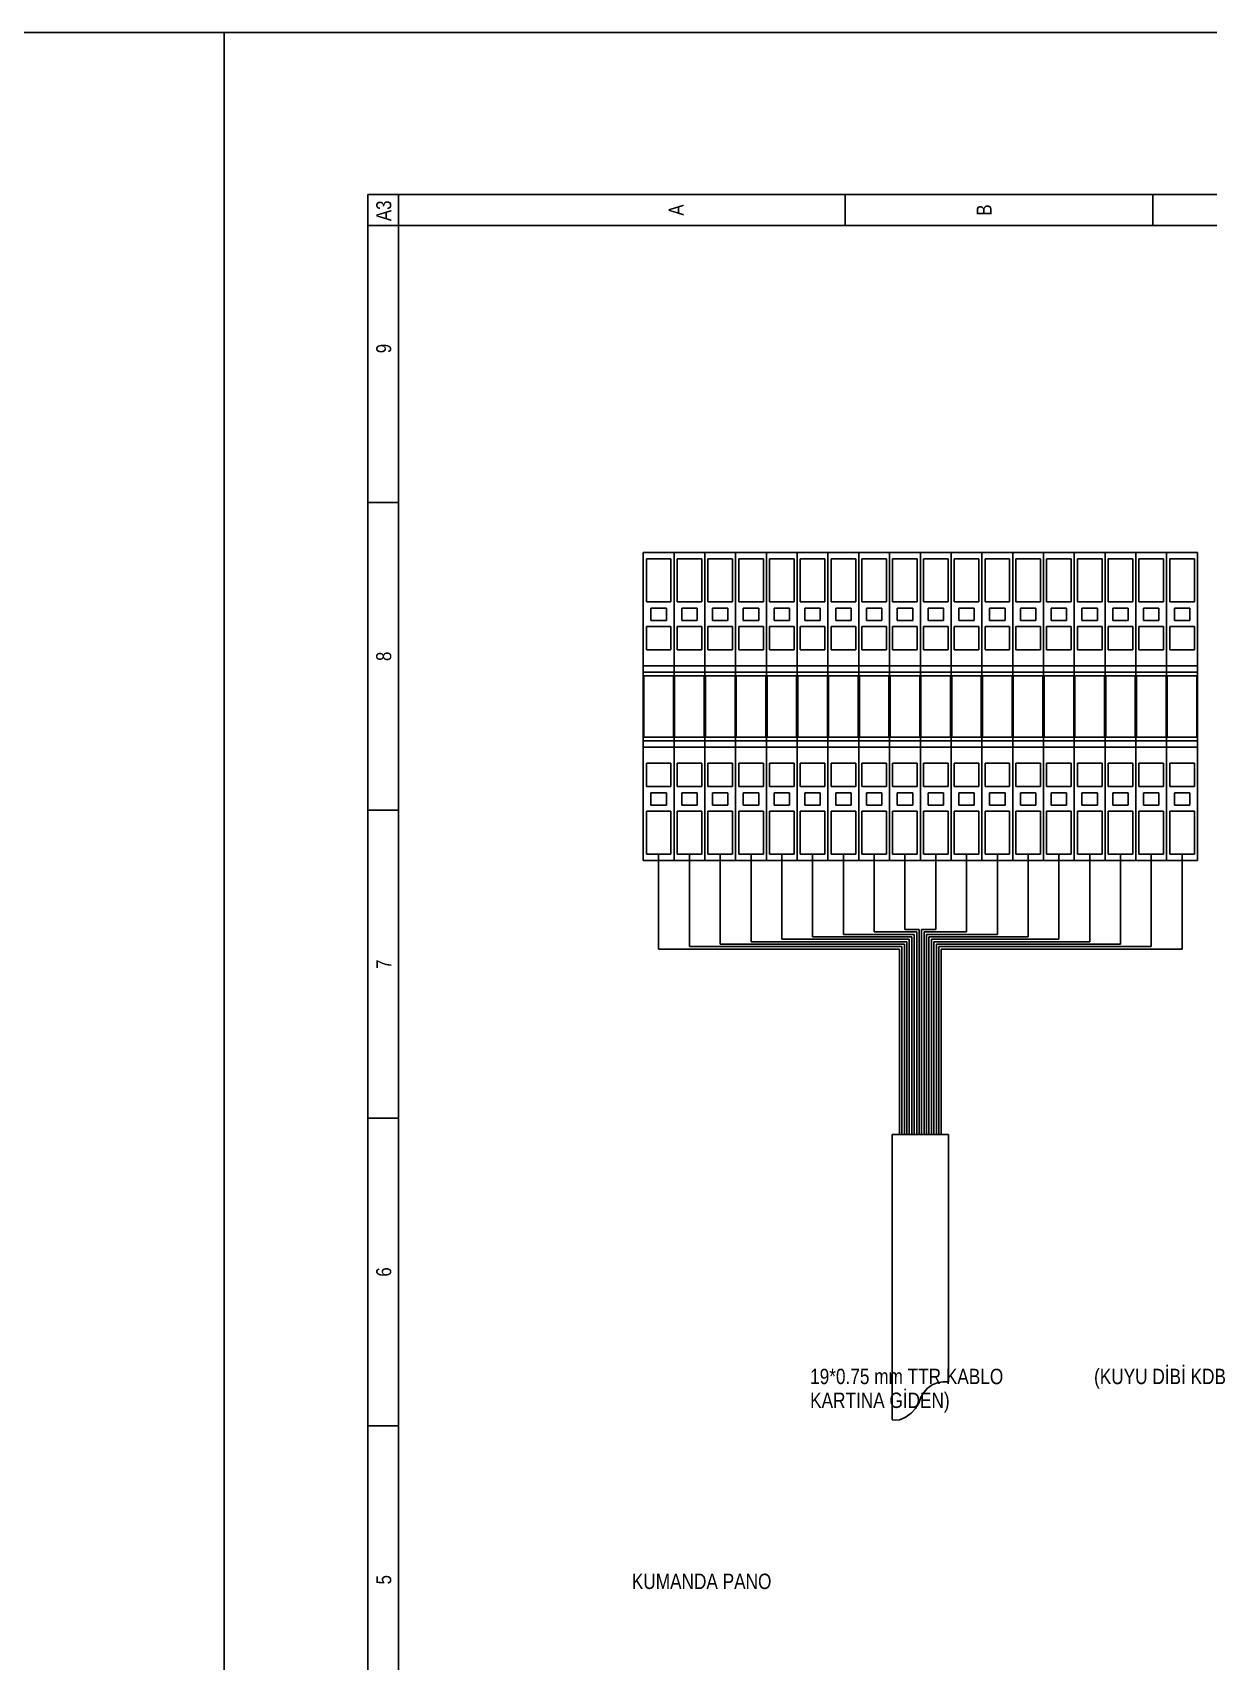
# Model space of a CAD drawing. Header units: centimetres. Extents: x 0 to 12993, y -30 to 2970.
# Drawn here: x 10819 to 11181, y 2470 to 2970 of the extents above; entities that cross this region are included whole.
import ezdxf
from ezdxf.enums import TextEntityAlignment as Align

# ---------------------------------------------------------------- set-up
doc = ezdxf.new("R2010")
doc.units = ezdxf.units.CM
for name, color, linetype in [('SCOTT-CERCEVE', 7, 'CONTINUOUS'), ('SCOTT-ELEKTRIK', 3, 'CONTINUOUS'), ('SCOTT-ELEKTRIK-YAZI', 4, 'CONTINUOUS')]:
    doc.layers.add(name, color=color, linetype=linetype)
doc.styles.get("Standard").update_dxf_attribs({"font": 'arial.ttf', "width": 0.8})

msp = doc.modelspace()

# ---------------------------------------------------------------- linework, layer by layer
at = {"layer": 'SCOTT-CERCEVE'}
msp.add_line((10878.2, 0), (10878.2, 2970), dxfattribs=at)
for points in [[(0, 0), (12993.16, 0), (12993.16, 2970), (0, 2970)], [(100, 0), (12968.16, 0), (12968.16, 2970), (100, 2970)]]:
    msp.add_lwpolyline(points, close=True, dxfattribs=at)
at = {"layer": 'SCOTT-ELEKTRIK'}
for p, q in [((10922.36, 1974.44), (10922.36, 2920.2)), ((10922.36, 2920.2), (11589.11, 2920.2)), ((10931.81, 1983.9), (10931.81, 2920.2)), ((11068.95, 2920.2), (11068.95, 2910.74)), ((11163.52, 2920.2), (11163.52, 2910.74)), ((10922.36, 2910.74), (11551.28, 2910.74)), ((10931.81, 2825.62), (10922.36, 2825.62)), ((11006.94, 2810.21), (11016.4, 2810.21)), ((11006.94, 2715.63), (11006.94, 2810.21)), ((11007.89, 2808.32), (11007.89, 2795.08)), ((11015.46, 2808.32), (11007.89, 2808.32)), ((11015.46, 2795.08), (11015.46, 2808.32)), ((11016.4, 2810.21), (11025.86, 2810.21)), ((11016.4, 2715.63), (11016.4, 2810.21)), ((11016.4, 2810.21), (11016.4, 2715.63)), ((11017.35, 2808.32), (11017.35, 2795.08)), ((11024.91, 2808.32), (11017.35, 2808.32)), ((11024.91, 2795.08), (11024.91, 2808.32)), ((11025.86, 2810.21), (11035.32, 2810.21)), ((11025.86, 2715.63), (11025.86, 2810.21)), ((11025.86, 2810.21), (11025.86, 2715.63)), ((11026.81, 2808.32), (11026.81, 2795.08)), ((11034.37, 2808.32), (11026.81, 2808.32)), ((11034.37, 2795.08), (11034.37, 2808.32)), ((11035.32, 2810.21), (11044.78, 2810.21)), ((11035.32, 2715.63), (11035.32, 2810.21)), ((11035.32, 2810.21), (11035.32, 2715.63)), ((11036.26, 2808.32), (11036.26, 2795.08)), ((11043.83, 2808.32), (11036.26, 2808.32)), ((11043.83, 2795.08), (11043.83, 2808.32)), ((11044.78, 2810.21), (11054.23, 2810.21)), ((11044.78, 2715.63), (11044.78, 2810.21)), ((11044.78, 2810.21), (11044.78, 2715.63)), ((11045.72, 2808.32), (11045.72, 2795.08)), ((11053.29, 2808.32), (11045.72, 2808.32)), ((11053.29, 2795.08), (11053.29, 2808.32)), ((11054.23, 2810.21), (11063.69, 2810.21)), ((11054.23, 2715.63), (11054.23, 2810.21)), ((11054.23, 2810.21), (11054.23, 2715.63)), ((11055.18, 2808.32), (11055.18, 2795.08)), ((11062.74, 2808.32), (11055.18, 2808.32)), ((11062.74, 2795.08), (11062.74, 2808.32)), ((11063.69, 2810.21), (11073.15, 2810.21)), ((11063.69, 2715.63), (11063.69, 2810.21)), ((11063.69, 2810.21), (11063.69, 2715.63)), ((11064.64, 2808.32), (11064.64, 2795.08)), ((11072.2, 2808.32), (11064.64, 2808.32)), ((11072.2, 2795.08), (11072.2, 2808.32)), ((11073.15, 2810.21), (11082.61, 2810.21)), ((11073.15, 2715.63), (11073.15, 2810.21)), ((11073.15, 2810.21), (11073.15, 2715.63)), ((11074.09, 2808.32), (11074.09, 2795.08)), ((11081.66, 2808.32), (11074.09, 2808.32)), ((11081.66, 2795.08), (11081.66, 2808.32)), ((11082.61, 2810.21), (11092.06, 2810.21)), ((11082.61, 2715.63), (11082.61, 2810.21)), ((11082.61, 2810.21), (11082.61, 2715.63)), ((11083.55, 2808.32), (11083.55, 2795.08)), ((11091.12, 2808.32), (11083.55, 2808.32)), ((11091.12, 2795.08), (11091.12, 2808.32)), ((11092.06, 2810.21), (11101.52, 2810.21)), ((11092.06, 2715.63), (11092.06, 2810.21)), ((11092.06, 2810.21), (11092.06, 2715.63)), ((11093.01, 2808.32), (11093.01, 2795.08)), ((11100.57, 2808.32), (11093.01, 2808.32)), ((11100.57, 2795.08), (11100.57, 2808.32)), ((11101.52, 2810.21), (11110.98, 2810.21)), ((11101.52, 2715.63), (11101.52, 2810.21)), ((11101.52, 2810.21), (11101.52, 2715.63)), ((11102.47, 2808.32), (11102.47, 2795.08)), ((11110.03, 2808.32), (11102.47, 2808.32)), ((11110.03, 2795.08), (11110.03, 2808.32)), ((11110.98, 2810.21), (11120.44, 2810.21)), ((11110.98, 2715.63), (11110.98, 2810.21)), ((11110.98, 2810.21), (11110.98, 2715.63)), ((11111.92, 2808.32), (11111.92, 2795.08)), ((11119.49, 2808.32), (11111.92, 2808.32)), ((11119.49, 2795.08), (11119.49, 2808.32)), ((11120.44, 2810.21), (11129.89, 2810.21)), ((11120.44, 2715.63), (11120.44, 2810.21)), ((11120.44, 2810.21), (11120.44, 2715.63)), ((11121.38, 2808.32), (11121.38, 2795.08)), ((11128.95, 2808.32), (11121.38, 2808.32)), ((11128.95, 2795.08), (11128.95, 2808.32)), ((11129.89, 2810.21), (11139.35, 2810.21)), ((11129.89, 2715.63), (11129.89, 2810.21)), ((11129.89, 2810.21), (11129.89, 2715.63)), ((11130.84, 2808.32), (11130.84, 2795.08)), ((11138.4, 2808.32), (11130.84, 2808.32)), ((11138.4, 2795.08), (11138.4, 2808.32)), ((11139.35, 2810.21), (11148.81, 2810.21)), ((11139.35, 2715.63), (11139.35, 2810.21)), ((11139.35, 2810.21), (11139.35, 2715.63)), ((11140.3, 2808.32), (11140.3, 2795.08)), ((11147.86, 2808.32), (11140.3, 2808.32)), ((11147.86, 2795.08), (11147.86, 2808.32)), ((11148.81, 2810.21), (11158.27, 2810.21)), ((11148.81, 2715.63), (11148.81, 2810.21)), ((11148.81, 2810.21), (11148.81, 2715.63)), ((11149.75, 2808.32), (11149.75, 2795.08)), ((11157.32, 2808.32), (11149.75, 2808.32)), ((11157.32, 2795.08), (11157.32, 2808.32)), ((11158.27, 2810.21), (11167.72, 2810.21)), ((11158.27, 2715.63), (11158.27, 2810.21)), ((11158.27, 2810.21), (11158.27, 2715.63)), ((11159.21, 2808.32), (11159.21, 2795.08)), ((11166.78, 2808.32), (11159.21, 2808.32)), ((11166.78, 2795.08), (11166.78, 2808.32)), ((11167.72, 2810.21), (11177.18, 2810.21)), ((11167.72, 2715.63), (11167.72, 2810.21)), ((11167.72, 2810.21), (11167.72, 2715.63)), ((11168.67, 2808.32), (11168.67, 2795.08)), ((11176.23, 2808.32), (11168.67, 2808.32)), ((11176.23, 2795.08), (11176.23, 2808.32)), ((11177.18, 2810.21), (11177.18, 2715.63)), ((11007.89, 2795.08), (11015.46, 2795.08)), ((11009.31, 2793.18), (11014.04, 2793.18)), ((11009.31, 2789.4), (11009.31, 2793.18)), ((11014.04, 2793.18), (11014.04, 2789.4)), ((11017.35, 2795.08), (11024.91, 2795.08)), ((11018.77, 2793.18), (11023.5, 2793.18)), ((11018.77, 2789.4), (11018.77, 2793.18)), ((11023.5, 2793.18), (11023.5, 2789.4)), ((11026.81, 2795.08), (11034.37, 2795.08)), ((11028.22, 2793.18), (11032.95, 2793.18)), ((11028.22, 2789.4), (11028.22, 2793.18)), ((11032.95, 2793.18), (11032.95, 2789.4)), ((11036.26, 2795.08), (11043.83, 2795.08)), ((11037.68, 2793.18), (11042.41, 2793.18)), ((11037.68, 2789.4), (11037.68, 2793.18)), ((11042.41, 2793.18), (11042.41, 2789.4)), ((11045.72, 2795.08), (11053.29, 2795.08)), ((11047.14, 2793.18), (11051.87, 2793.18)), ((11047.14, 2789.4), (11047.14, 2793.18)), ((11051.87, 2793.18), (11051.87, 2789.4)), ((11055.18, 2795.08), (11062.74, 2795.08)), ((11056.6, 2793.18), (11061.33, 2793.18)), ((11056.6, 2789.4), (11056.6, 2793.18)), ((11061.33, 2793.18), (11061.33, 2789.4)), ((11064.64, 2795.08), (11072.2, 2795.08)), ((11066.05, 2793.18), (11070.78, 2793.18)), ((11066.05, 2789.4), (11066.05, 2793.18)), ((11070.78, 2793.18), (11070.78, 2789.4)), ((11074.09, 2795.08), (11081.66, 2795.08)), ((11075.51, 2793.18), (11080.24, 2793.18)), ((11075.51, 2789.4), (11075.51, 2793.18)), ((11080.24, 2793.18), (11080.24, 2789.4)), ((11083.55, 2795.08), (11091.12, 2795.08)), ((11084.97, 2793.18), (11089.7, 2793.18)), ((11084.97, 2789.4), (11084.97, 2793.18)), ((11089.7, 2793.18), (11089.7, 2789.4)), ((11093.01, 2795.08), (11100.57, 2795.08)), ((11094.43, 2793.18), (11099.16, 2793.18)), ((11094.43, 2789.4), (11094.43, 2793.18)), ((11099.16, 2793.18), (11099.16, 2789.4)), ((11102.47, 2795.08), (11110.03, 2795.08)), ((11103.88, 2793.18), (11108.61, 2793.18)), ((11103.88, 2789.4), (11103.88, 2793.18)), ((11108.61, 2793.18), (11108.61, 2789.4)), ((11111.92, 2795.08), (11119.49, 2795.08)), ((11113.34, 2793.18), (11118.07, 2793.18)), ((11113.34, 2789.4), (11113.34, 2793.18)), ((11118.07, 2793.18), (11118.07, 2789.4)), ((11121.38, 2795.08), (11128.95, 2795.08)), ((11122.8, 2793.18), (11127.53, 2793.18)), ((11122.8, 2789.4), (11122.8, 2793.18)), ((11127.53, 2793.18), (11127.53, 2789.4)), ((11130.84, 2795.08), (11138.4, 2795.08)), ((11132.26, 2793.18), (11136.99, 2793.18)), ((11132.26, 2789.4), (11132.26, 2793.18)), ((11136.99, 2793.18), (11136.99, 2789.4)), ((11140.3, 2795.08), (11147.86, 2795.08)), ((11141.71, 2793.18), (11146.44, 2793.18)), ((11141.71, 2789.4), (11141.71, 2793.18)), ((11146.44, 2793.18), (11146.44, 2789.4)), ((11149.75, 2795.08), (11157.32, 2795.08)), ((11151.17, 2793.18), (11155.9, 2793.18)), ((11151.17, 2789.4), (11151.17, 2793.18)), ((11155.9, 2793.18), (11155.9, 2789.4)), ((11159.21, 2795.08), (11166.78, 2795.08)), ((11160.63, 2793.18), (11165.36, 2793.18)), ((11160.63, 2789.4), (11160.63, 2793.18)), ((11165.36, 2793.18), (11165.36, 2789.4)), ((11168.67, 2795.08), (11176.23, 2795.08)), ((11170.09, 2793.18), (11174.82, 2793.18)), ((11170.09, 2789.4), (11170.09, 2793.18)), ((11174.82, 2793.18), (11174.82, 2789.4)), ((11014.04, 2789.4), (11009.31, 2789.4)), ((11023.5, 2789.4), (11018.77, 2789.4)), ((11032.95, 2789.4), (11028.22, 2789.4)), ((11042.41, 2789.4), (11037.68, 2789.4)), ((11051.87, 2789.4), (11047.14, 2789.4)), ((11061.33, 2789.4), (11056.6, 2789.4)), ((11070.78, 2789.4), (11066.05, 2789.4)), ((11080.24, 2789.4), (11075.51, 2789.4)), ((11089.7, 2789.4), (11084.97, 2789.4)), ((11099.16, 2789.4), (11094.43, 2789.4)), ((11108.61, 2789.4), (11103.88, 2789.4)), ((11118.07, 2789.4), (11113.34, 2789.4)), ((11127.53, 2789.4), (11122.8, 2789.4)), ((11136.99, 2789.4), (11132.26, 2789.4)), ((11146.44, 2789.4), (11141.71, 2789.4)), ((11155.9, 2789.4), (11151.17, 2789.4)), ((11165.36, 2789.4), (11160.63, 2789.4)), ((11174.82, 2789.4), (11170.09, 2789.4)), ((11015.46, 2787.51), (11007.89, 2787.51)), ((11007.89, 2787.51), (11007.89, 2780.32)), ((11015.46, 2780.32), (11015.46, 2787.51)), ((11024.91, 2787.51), (11017.35, 2787.51)), ((11017.35, 2787.51), (11017.35, 2780.32)), ((11024.91, 2780.32), (11024.91, 2787.51)), ((11034.37, 2787.51), (11026.81, 2787.51)), ((11026.81, 2787.51), (11026.81, 2780.32)), ((11034.37, 2780.32), (11034.37, 2787.51)), ((11043.83, 2787.51), (11036.26, 2787.51)), ((11036.26, 2787.51), (11036.26, 2780.32)), ((11043.83, 2780.32), (11043.83, 2787.51)), ((11053.29, 2787.51), (11045.72, 2787.51)), ((11045.72, 2787.51), (11045.72, 2780.32)), ((11053.29, 2780.32), (11053.29, 2787.51)), ((11062.74, 2787.51), (11055.18, 2787.51)), ((11055.18, 2787.51), (11055.18, 2780.32)), ((11062.74, 2780.32), (11062.74, 2787.51)), ((11072.2, 2787.51), (11064.64, 2787.51)), ((11064.64, 2787.51), (11064.64, 2780.32)), ((11072.2, 2780.32), (11072.2, 2787.51)), ((11081.66, 2787.51), (11074.09, 2787.51)), ((11074.09, 2787.51), (11074.09, 2780.32)), ((11081.66, 2780.32), (11081.66, 2787.51)), ((11091.12, 2787.51), (11083.55, 2787.51)), ((11083.55, 2787.51), (11083.55, 2780.32)), ((11091.12, 2780.32), (11091.12, 2787.51)), ((11100.57, 2787.51), (11093.01, 2787.51)), ((11093.01, 2787.51), (11093.01, 2780.32)), ((11100.57, 2780.32), (11100.57, 2787.51)), ((11110.03, 2787.51), (11102.47, 2787.51)), ((11102.47, 2787.51), (11102.47, 2780.32)), ((11110.03, 2780.32), (11110.03, 2787.51)), ((11119.49, 2787.51), (11111.92, 2787.51)), ((11111.92, 2787.51), (11111.92, 2780.32)), ((11119.49, 2780.32), (11119.49, 2787.51)), ((11128.95, 2787.51), (11121.38, 2787.51)), ((11121.38, 2787.51), (11121.38, 2780.32)), ((11128.95, 2780.32), (11128.95, 2787.51)), ((11138.4, 2787.51), (11130.84, 2787.51)), ((11130.84, 2787.51), (11130.84, 2780.32)), ((11138.4, 2780.32), (11138.4, 2787.51)), ((11147.86, 2787.51), (11140.3, 2787.51)), ((11140.3, 2787.51), (11140.3, 2780.32)), ((11147.86, 2780.32), (11147.86, 2787.51)), ((11157.32, 2787.51), (11149.75, 2787.51)), ((11149.75, 2787.51), (11149.75, 2780.32)), ((11157.32, 2780.32), (11157.32, 2787.51)), ((11166.78, 2787.51), (11159.21, 2787.51)), ((11159.21, 2787.51), (11159.21, 2780.32)), ((11166.78, 2780.32), (11166.78, 2787.51)), ((11176.23, 2787.51), (11168.67, 2787.51)), ((11168.67, 2787.51), (11168.67, 2780.32)), ((11176.23, 2780.32), (11176.23, 2787.51)), ((11007.89, 2780.32), (11015.46, 2780.32)), ((11017.35, 2780.32), (11024.91, 2780.32)), ((11026.81, 2780.32), (11034.37, 2780.32)), ((11036.26, 2780.32), (11043.83, 2780.32)), ((11045.72, 2780.32), (11053.29, 2780.32)), ((11055.18, 2780.32), (11062.74, 2780.32)), ((11064.64, 2780.32), (11072.2, 2780.32)), ((11074.09, 2780.32), (11081.66, 2780.32)), ((11083.55, 2780.32), (11091.12, 2780.32)), ((11093.01, 2780.32), (11100.57, 2780.32)), ((11102.47, 2780.32), (11110.03, 2780.32)), ((11111.92, 2780.32), (11119.49, 2780.32)), ((11121.38, 2780.32), (11128.95, 2780.32)), ((11130.84, 2780.32), (11138.4, 2780.32)), ((11140.3, 2780.32), (11147.86, 2780.32)), ((11149.75, 2780.32), (11157.32, 2780.32)), ((11159.21, 2780.32), (11166.78, 2780.32)), ((11168.67, 2780.32), (11176.23, 2780.32)), ((11006.94, 2775.4), (11016.4, 2775.4)), ((11006.94, 2773.51), (11016.4, 2773.51)), ((11016.4, 2775.4), (11025.86, 2775.4)), ((11016.4, 2773.51), (11025.86, 2773.51)), ((11025.86, 2775.4), (11035.32, 2775.4)), ((11025.86, 2773.51), (11035.32, 2773.51)), ((11035.32, 2775.4), (11044.78, 2775.4)), ((11035.32, 2773.51), (11044.78, 2773.51)), ((11044.78, 2775.4), (11054.23, 2775.4)), ((11044.78, 2773.51), (11054.23, 2773.51)), ((11054.23, 2775.4), (11063.69, 2775.4)), ((11054.23, 2773.51), (11063.69, 2773.51)), ((11063.69, 2775.4), (11073.15, 2775.4)), ((11063.69, 2773.51), (11073.15, 2773.51)), ((11073.15, 2775.4), (11082.61, 2775.4)), ((11073.15, 2773.51), (11082.61, 2773.51)), ((11082.61, 2775.4), (11092.06, 2775.4)), ((11082.61, 2773.51), (11092.06, 2773.51)), ((11092.06, 2775.4), (11101.52, 2775.4)), ((11092.06, 2773.51), (11101.52, 2773.51)), ((11101.52, 2775.4), (11110.98, 2775.4)), ((11101.52, 2773.51), (11110.98, 2773.51)), ((11110.98, 2775.4), (11120.44, 2775.4)), ((11110.98, 2773.51), (11120.44, 2773.51)), ((11120.44, 2775.4), (11129.89, 2775.4)), ((11120.44, 2773.51), (11129.89, 2773.51)), ((11129.89, 2775.4), (11139.35, 2775.4)), ((11129.89, 2773.51), (11139.35, 2773.51)), ((11139.35, 2775.4), (11148.81, 2775.4)), ((11139.35, 2773.51), (11148.81, 2773.51)), ((11148.81, 2775.4), (11158.27, 2775.4)), ((11148.81, 2773.51), (11158.27, 2773.51)), ((11158.27, 2775.4), (11167.72, 2775.4)), ((11158.27, 2773.51), (11167.72, 2773.51)), ((11167.72, 2775.4), (11177.18, 2775.4)), ((11167.72, 2773.51), (11177.18, 2773.51)), ((11007.13, 2772.38), (11007.13, 2753.46)), ((11016.21, 2772.38), (11007.13, 2772.38)), ((11016.21, 2753.46), (11016.21, 2772.38)), ((11016.59, 2772.38), (11016.59, 2753.46)), ((11025.67, 2772.38), (11016.59, 2772.38)), ((11025.67, 2753.46), (11025.67, 2772.38)), ((11026.05, 2772.38), (11026.05, 2753.46)), ((11035.13, 2772.38), (11026.05, 2772.38)), ((11035.13, 2753.46), (11035.13, 2772.38)), ((11035.51, 2772.38), (11035.51, 2753.46)), ((11044.59, 2772.38), (11035.51, 2772.38)), ((11044.59, 2753.46), (11044.59, 2772.38)), ((11044.96, 2772.38), (11044.96, 2753.46)), ((11054.04, 2772.38), (11044.96, 2772.38)), ((11054.04, 2753.46), (11054.04, 2772.38)), ((11054.42, 2772.38), (11054.42, 2753.46)), ((11063.5, 2772.38), (11054.42, 2772.38)), ((11063.5, 2753.46), (11063.5, 2772.38)), ((11063.88, 2772.38), (11063.88, 2753.46)), ((11072.96, 2772.38), (11063.88, 2772.38)), ((11072.96, 2753.46), (11072.96, 2772.38)), ((11073.34, 2772.38), (11073.34, 2753.46)), ((11082.42, 2772.38), (11073.34, 2772.38)), ((11082.42, 2753.46), (11082.42, 2772.38)), ((11082.79, 2772.38), (11082.79, 2753.46)), ((11091.87, 2772.38), (11082.79, 2772.38)), ((11091.87, 2753.46), (11091.87, 2772.38)), ((11092.25, 2772.38), (11092.25, 2753.46)), ((11101.33, 2772.38), (11092.25, 2772.38)), ((11101.33, 2753.46), (11101.33, 2772.38)), ((11101.71, 2772.38), (11101.71, 2753.46)), ((11110.79, 2772.38), (11101.71, 2772.38)), ((11110.79, 2753.46), (11110.79, 2772.38)), ((11111.17, 2772.38), (11111.17, 2753.46)), ((11120.25, 2772.38), (11111.17, 2772.38)), ((11120.25, 2753.46), (11120.25, 2772.38)), ((11120.62, 2772.38), (11120.62, 2753.46)), ((11129.7, 2772.38), (11120.62, 2772.38)), ((11129.7, 2753.46), (11129.7, 2772.38)), ((11130.08, 2772.38), (11130.08, 2753.46)), ((11139.16, 2772.38), (11130.08, 2772.38)), ((11139.16, 2753.46), (11139.16, 2772.38)), ((11139.54, 2772.38), (11139.54, 2753.46)), ((11148.62, 2772.38), (11139.54, 2772.38)), ((11148.62, 2753.46), (11148.62, 2772.38)), ((11149, 2772.38), (11149, 2753.46)), ((11158.08, 2772.38), (11149, 2772.38)), ((11158.08, 2753.46), (11158.08, 2772.38)), ((11158.45, 2772.38), (11158.45, 2753.46)), ((11167.53, 2772.38), (11158.45, 2772.38)), ((11167.53, 2753.46), (11167.53, 2772.38)), ((11167.91, 2772.38), (11167.91, 2753.46)), ((11176.99, 2772.38), (11167.91, 2772.38)), ((11176.99, 2753.46), (11176.99, 2772.38)), ((11007.13, 2753.46), (11016.21, 2753.46)), ((11016.59, 2753.46), (11025.67, 2753.46)), ((11026.05, 2753.46), (11035.13, 2753.46)), ((11035.51, 2753.46), (11044.59, 2753.46)), ((11044.96, 2753.46), (11054.04, 2753.46)), ((11054.42, 2753.46), (11063.5, 2753.46)), ((11063.88, 2753.46), (11072.96, 2753.46)), ((11073.34, 2753.46), (11082.42, 2753.46)), ((11082.79, 2753.46), (11091.87, 2753.46)), ((11092.25, 2753.46), (11101.33, 2753.46)), ((11101.71, 2753.46), (11110.79, 2753.46)), ((11111.17, 2753.46), (11120.25, 2753.46)), ((11120.62, 2753.46), (11129.7, 2753.46)), ((11130.08, 2753.46), (11139.16, 2753.46)), ((11139.54, 2753.46), (11148.62, 2753.46)), ((11149, 2753.46), (11158.08, 2753.46)), ((11158.45, 2753.46), (11167.53, 2753.46)), ((11167.91, 2753.46), (11176.99, 2753.46)), ((11006.94, 2752.33), (11016.4, 2752.33)), ((11006.94, 2750.44), (11016.4, 2750.44)), ((11016.4, 2752.33), (11025.86, 2752.33)), ((11016.4, 2750.44), (11025.86, 2750.44)), ((11025.86, 2752.33), (11035.32, 2752.33)), ((11025.86, 2750.44), (11035.32, 2750.44)), ((11035.32, 2752.33), (11044.78, 2752.33)), ((11035.32, 2750.44), (11044.78, 2750.44)), ((11044.78, 2752.33), (11054.23, 2752.33)), ((11044.78, 2750.44), (11054.23, 2750.44)), ((11054.23, 2752.33), (11063.69, 2752.33)), ((11054.23, 2750.44), (11063.69, 2750.44)), ((11063.69, 2752.33), (11073.15, 2752.33)), ((11063.69, 2750.44), (11073.15, 2750.44)), ((11073.15, 2752.33), (11082.61, 2752.33)), ((11073.15, 2750.44), (11082.61, 2750.44)), ((11082.61, 2752.33), (11092.06, 2752.33)), ((11082.61, 2750.44), (11092.06, 2750.44)), ((11092.06, 2752.33), (11101.52, 2752.33)), ((11092.06, 2750.44), (11101.52, 2750.44)), ((11101.52, 2752.33), (11110.98, 2752.33)), ((11101.52, 2750.44), (11110.98, 2750.44)), ((11110.98, 2752.33), (11120.44, 2752.33)), ((11110.98, 2750.44), (11120.44, 2750.44)), ((11120.44, 2752.33), (11129.89, 2752.33)), ((11120.44, 2750.44), (11129.89, 2750.44)), ((11129.89, 2752.33), (11139.35, 2752.33)), ((11129.89, 2750.44), (11139.35, 2750.44)), ((11139.35, 2752.33), (11148.81, 2752.33)), ((11139.35, 2750.44), (11148.81, 2750.44)), ((11148.81, 2752.33), (11158.27, 2752.33)), ((11148.81, 2750.44), (11158.27, 2750.44)), ((11158.27, 2752.33), (11167.72, 2752.33)), ((11158.27, 2750.44), (11167.72, 2750.44)), ((11167.72, 2752.33), (11177.18, 2752.33)), ((11167.72, 2750.44), (11177.18, 2750.44)), ((11007.89, 2745.52), (11015.46, 2745.52)), ((11007.89, 2738.33), (11007.89, 2745.52)), ((11015.46, 2745.52), (11015.46, 2738.33)), ((11017.35, 2745.52), (11024.91, 2745.52)), ((11017.35, 2738.33), (11017.35, 2745.52)), ((11024.91, 2745.52), (11024.91, 2738.33)), ((11026.81, 2745.52), (11034.37, 2745.52)), ((11026.81, 2738.33), (11026.81, 2745.52)), ((11034.37, 2745.52), (11034.37, 2738.33)), ((11036.26, 2745.52), (11043.83, 2745.52)), ((11036.26, 2738.33), (11036.26, 2745.52)), ((11043.83, 2745.52), (11043.83, 2738.33)), ((11045.72, 2745.52), (11053.29, 2745.52)), ((11045.72, 2738.33), (11045.72, 2745.52)), ((11053.29, 2745.52), (11053.29, 2738.33)), ((11055.18, 2745.52), (11062.74, 2745.52)), ((11055.18, 2738.33), (11055.18, 2745.52)), ((11062.74, 2745.52), (11062.74, 2738.33)), ((11064.64, 2745.52), (11072.2, 2745.52)), ((11064.64, 2738.33), (11064.64, 2745.52)), ((11072.2, 2745.52), (11072.2, 2738.33)), ((11074.09, 2745.52), (11081.66, 2745.52)), ((11074.09, 2738.33), (11074.09, 2745.52)), ((11081.66, 2745.52), (11081.66, 2738.33)), ((11083.55, 2745.52), (11091.12, 2745.52)), ((11083.55, 2738.33), (11083.55, 2745.52)), ((11091.12, 2745.52), (11091.12, 2738.33)), ((11093.01, 2745.52), (11100.57, 2745.52)), ((11093.01, 2738.33), (11093.01, 2745.52)), ((11100.57, 2745.52), (11100.57, 2738.33)), ((11102.47, 2745.52), (11110.03, 2745.52)), ((11102.47, 2738.33), (11102.47, 2745.52)), ((11110.03, 2745.52), (11110.03, 2738.33)), ((11111.92, 2745.52), (11119.49, 2745.52)), ((11111.92, 2738.33), (11111.92, 2745.52)), ((11119.49, 2745.52), (11119.49, 2738.33)), ((11121.38, 2745.52), (11128.95, 2745.52)), ((11121.38, 2738.33), (11121.38, 2745.52)), ((11128.95, 2745.52), (11128.95, 2738.33)), ((11130.84, 2745.52), (11138.4, 2745.52)), ((11130.84, 2738.33), (11130.84, 2745.52)), ((11138.4, 2745.52), (11138.4, 2738.33)), ((11140.3, 2745.52), (11147.86, 2745.52)), ((11140.3, 2738.33), (11140.3, 2745.52)), ((11147.86, 2745.52), (11147.86, 2738.33)), ((11149.75, 2745.52), (11157.32, 2745.52)), ((11149.75, 2738.33), (11149.75, 2745.52)), ((11157.32, 2745.52), (11157.32, 2738.33)), ((11159.21, 2745.52), (11166.78, 2745.52)), ((11159.21, 2738.33), (11159.21, 2745.52)), ((11166.78, 2745.52), (11166.78, 2738.33)), ((11168.67, 2745.52), (11176.23, 2745.52)), ((11168.67, 2738.33), (11168.67, 2745.52)), ((11176.23, 2745.52), (11176.23, 2738.33)), ((11015.46, 2738.33), (11007.89, 2738.33)), ((11024.91, 2738.33), (11017.35, 2738.33)), ((11034.37, 2738.33), (11026.81, 2738.33)), ((11043.83, 2738.33), (11036.26, 2738.33)), ((11053.29, 2738.33), (11045.72, 2738.33)), ((11062.74, 2738.33), (11055.18, 2738.33)), ((11072.2, 2738.33), (11064.64, 2738.33)), ((11081.66, 2738.33), (11074.09, 2738.33)), ((11091.12, 2738.33), (11083.55, 2738.33)), ((11100.57, 2738.33), (11093.01, 2738.33)), ((11110.03, 2738.33), (11102.47, 2738.33)), ((11119.49, 2738.33), (11111.92, 2738.33)), ((11128.95, 2738.33), (11121.38, 2738.33)), ((11138.4, 2738.33), (11130.84, 2738.33)), ((11147.86, 2738.33), (11140.3, 2738.33)), ((11157.32, 2738.33), (11149.75, 2738.33)), ((11166.78, 2738.33), (11159.21, 2738.33)), ((11176.23, 2738.33), (11168.67, 2738.33)), ((11014.04, 2736.44), (11009.31, 2736.44)), ((11009.31, 2736.44), (11009.31, 2732.66)), ((11009.31, 2732.66), (11014.04, 2732.66)), ((11014.04, 2732.66), (11014.04, 2736.44)), ((11023.5, 2736.44), (11018.77, 2736.44)), ((11018.77, 2736.44), (11018.77, 2732.66)), ((11018.77, 2732.66), (11023.5, 2732.66)), ((11023.5, 2732.66), (11023.5, 2736.44)), ((11032.95, 2736.44), (11028.22, 2736.44)), ((11028.22, 2736.44), (11028.22, 2732.66)), ((11028.22, 2732.66), (11032.95, 2732.66)), ((11032.95, 2732.66), (11032.95, 2736.44)), ((11042.41, 2736.44), (11037.68, 2736.44)), ((11037.68, 2736.44), (11037.68, 2732.66)), ((11037.68, 2732.66), (11042.41, 2732.66)), ((11042.41, 2732.66), (11042.41, 2736.44)), ((11051.87, 2736.44), (11047.14, 2736.44)), ((11047.14, 2736.44), (11047.14, 2732.66)), ((11047.14, 2732.66), (11051.87, 2732.66)), ((11051.87, 2732.66), (11051.87, 2736.44)), ((11061.33, 2736.44), (11056.6, 2736.44)), ((11056.6, 2736.44), (11056.6, 2732.66)), ((11056.6, 2732.66), (11061.33, 2732.66)), ((11061.33, 2732.66), (11061.33, 2736.44)), ((11070.78, 2736.44), (11066.05, 2736.44)), ((11066.05, 2736.44), (11066.05, 2732.66)), ((11066.05, 2732.66), (11070.78, 2732.66)), ((11070.78, 2732.66), (11070.78, 2736.44)), ((11080.24, 2736.44), (11075.51, 2736.44)), ((11075.51, 2736.44), (11075.51, 2732.66)), ((11075.51, 2732.66), (11080.24, 2732.66)), ((11080.24, 2732.66), (11080.24, 2736.44)), ((11089.7, 2736.44), (11084.97, 2736.44)), ((11084.97, 2736.44), (11084.97, 2732.66)), ((11084.97, 2732.66), (11089.7, 2732.66)), ((11089.7, 2732.66), (11089.7, 2736.44)), ((11099.16, 2736.44), (11094.43, 2736.44)), ((11094.43, 2736.44), (11094.43, 2732.66)), ((11094.43, 2732.66), (11099.16, 2732.66)), ((11099.16, 2732.66), (11099.16, 2736.44)), ((11108.61, 2736.44), (11103.88, 2736.44)), ((11103.88, 2736.44), (11103.88, 2732.66)), ((11103.88, 2732.66), (11108.61, 2732.66)), ((11108.61, 2732.66), (11108.61, 2736.44)), ((11118.07, 2736.44), (11113.34, 2736.44)), ((11113.34, 2736.44), (11113.34, 2732.66)), ((11113.34, 2732.66), (11118.07, 2732.66)), ((11118.07, 2732.66), (11118.07, 2736.44)), ((11127.53, 2736.44), (11122.8, 2736.44)), ((11122.8, 2736.44), (11122.8, 2732.66)), ((11122.8, 2732.66), (11127.53, 2732.66)), ((11127.53, 2732.66), (11127.53, 2736.44)), ((11136.99, 2736.44), (11132.26, 2736.44)), ((11132.26, 2736.44), (11132.26, 2732.66)), ((11132.26, 2732.66), (11136.99, 2732.66)), ((11136.99, 2732.66), (11136.99, 2736.44)), ((11146.44, 2736.44), (11141.71, 2736.44)), ((11141.71, 2736.44), (11141.71, 2732.66)), ((11141.71, 2732.66), (11146.44, 2732.66)), ((11146.44, 2732.66), (11146.44, 2736.44)), ((11155.9, 2736.44), (11151.17, 2736.44)), ((11151.17, 2736.44), (11151.17, 2732.66)), ((11151.17, 2732.66), (11155.9, 2732.66)), ((11155.9, 2732.66), (11155.9, 2736.44)), ((11165.36, 2736.44), (11160.63, 2736.44)), ((11160.63, 2736.44), (11160.63, 2732.66)), ((11160.63, 2732.66), (11165.36, 2732.66)), ((11165.36, 2732.66), (11165.36, 2736.44)), ((11174.82, 2736.44), (11170.09, 2736.44)), ((11170.09, 2736.44), (11170.09, 2732.66)), ((11170.09, 2732.66), (11174.82, 2732.66)), ((11174.82, 2732.66), (11174.82, 2736.44)), ((10931.81, 2731.05), (10922.36, 2731.05)), ((11007.89, 2717.52), (11007.89, 2730.76)), ((11007.89, 2730.76), (11015.46, 2730.76)), ((11015.46, 2730.76), (11015.46, 2717.52)), ((11017.35, 2717.52), (11017.35, 2730.76)), ((11017.35, 2730.76), (11024.91, 2730.76)), ((11024.91, 2730.76), (11024.91, 2717.52)), ((11026.81, 2717.52), (11026.81, 2730.76)), ((11026.81, 2730.76), (11034.37, 2730.76)), ((11034.37, 2730.76), (11034.37, 2717.52)), ((11036.26, 2717.52), (11036.26, 2730.76)), ((11036.26, 2730.76), (11043.83, 2730.76)), ((11043.83, 2730.76), (11043.83, 2717.52)), ((11045.72, 2717.52), (11045.72, 2730.76)), ((11045.72, 2730.76), (11053.29, 2730.76)), ((11053.29, 2730.76), (11053.29, 2717.52)), ((11055.18, 2717.52), (11055.18, 2730.76)), ((11055.18, 2730.76), (11062.74, 2730.76)), ((11062.74, 2730.76), (11062.74, 2717.52)), ((11064.64, 2717.52), (11064.64, 2730.76)), ((11064.64, 2730.76), (11072.2, 2730.76)), ((11072.2, 2730.76), (11072.2, 2717.52)), ((11074.09, 2717.52), (11074.09, 2730.76)), ((11074.09, 2730.76), (11081.66, 2730.76)), ((11081.66, 2730.76), (11081.66, 2717.52)), ((11083.55, 2717.52), (11083.55, 2730.76)), ((11083.55, 2730.76), (11091.12, 2730.76)), ((11091.12, 2730.76), (11091.12, 2717.52)), ((11093.01, 2717.52), (11093.01, 2730.76)), ((11093.01, 2730.76), (11100.57, 2730.76)), ((11100.57, 2730.76), (11100.57, 2717.52)), ((11102.47, 2717.52), (11102.47, 2730.76)), ((11102.47, 2730.76), (11110.03, 2730.76)), ((11110.03, 2730.76), (11110.03, 2717.52)), ((11111.92, 2717.52), (11111.92, 2730.76)), ((11111.92, 2730.76), (11119.49, 2730.76)), ((11119.49, 2730.76), (11119.49, 2717.52)), ((11121.38, 2717.52), (11121.38, 2730.76)), ((11121.38, 2730.76), (11128.95, 2730.76)), ((11128.95, 2730.76), (11128.95, 2717.52)), ((11130.84, 2717.52), (11130.84, 2730.76)), ((11130.84, 2730.76), (11138.4, 2730.76)), ((11138.4, 2730.76), (11138.4, 2717.52)), ((11140.3, 2717.52), (11140.3, 2730.76)), ((11140.3, 2730.76), (11147.86, 2730.76)), ((11147.86, 2730.76), (11147.86, 2717.52)), ((11149.75, 2717.52), (11149.75, 2730.76)), ((11149.75, 2730.76), (11157.32, 2730.76)), ((11157.32, 2730.76), (11157.32, 2717.52)), ((11159.21, 2717.52), (11159.21, 2730.76)), ((11159.21, 2730.76), (11166.78, 2730.76)), ((11166.78, 2730.76), (11166.78, 2717.52)), ((11168.67, 2717.52), (11168.67, 2730.76)), ((11168.67, 2730.76), (11176.23, 2730.76)), ((11176.23, 2730.76), (11176.23, 2717.52)), ((11016.4, 2715.63), (11006.94, 2715.63)), ((11015.46, 2717.52), (11007.89, 2717.52)), ((11011.67, 2717.52), (11011.67, 2688.38)), ((11025.86, 2715.63), (11016.4, 2715.63)), ((11024.91, 2717.52), (11017.35, 2717.52)), ((11021.13, 2717.52), (11021.13, 2689.14)), ((11035.32, 2715.63), (11025.86, 2715.63)), ((11034.37, 2717.52), (11026.81, 2717.52)), ((11030.59, 2717.52), (11030.59, 2689.89)), ((11044.78, 2715.63), (11035.32, 2715.63)), ((11043.83, 2717.52), (11036.26, 2717.52)), ((11040.05, 2717.52), (11040.05, 2690.65)), ((11054.23, 2715.63), (11044.78, 2715.63)), ((11053.29, 2717.52), (11045.72, 2717.52)), ((11049.5, 2717.52), (11049.5, 2691.41)), ((11063.69, 2715.63), (11054.23, 2715.63)), ((11062.74, 2717.52), (11055.18, 2717.52)), ((11058.96, 2717.52), (11058.96, 2692.16)), ((11073.15, 2715.63), (11063.69, 2715.63)), ((11072.2, 2717.52), (11064.64, 2717.52)), ((11068.42, 2717.52), (11068.42, 2692.92)), ((11082.61, 2715.63), (11073.15, 2715.63)), ((11081.66, 2717.52), (11074.09, 2717.52)), ((11077.88, 2717.52), (11077.88, 2693.68)), ((11092.06, 2715.63), (11082.61, 2715.63)), ((11091.12, 2717.52), (11083.55, 2717.52)), ((11087.33, 2717.52), (11087.33, 2694.43)), ((11101.52, 2715.63), (11092.06, 2715.63)), ((11100.57, 2717.52), (11093.01, 2717.52)), ((11096.79, 2717.52), (11096.79, 2694.43)), ((11110.98, 2715.63), (11101.52, 2715.63)), ((11110.03, 2717.52), (11102.47, 2717.52)), ((11106.25, 2717.52), (11106.25, 2693.68)), ((11120.44, 2715.63), (11110.98, 2715.63)), ((11119.49, 2717.52), (11111.92, 2717.52)), ((11115.71, 2717.52), (11115.71, 2692.92)), ((11129.89, 2715.63), (11120.44, 2715.63)), ((11128.95, 2717.52), (11121.38, 2717.52)), ((11125.16, 2717.52), (11125.16, 2692.16)), ((11139.35, 2715.63), (11129.89, 2715.63)), ((11138.4, 2717.52), (11130.84, 2717.52)), ((11134.62, 2717.52), (11134.62, 2691.41)), ((11148.81, 2715.63), (11139.35, 2715.63)), ((11147.86, 2717.52), (11140.3, 2717.52)), ((11144.08, 2717.52), (11144.08, 2690.65)), ((11158.27, 2715.63), (11148.81, 2715.63)), ((11157.32, 2717.52), (11149.75, 2717.52)), ((11153.54, 2717.52), (11153.54, 2689.89)), ((11167.72, 2715.63), (11158.27, 2715.63)), ((11166.78, 2717.52), (11159.21, 2717.52)), ((11162.99, 2717.52), (11162.99, 2689.14)), ((11177.18, 2715.63), (11167.72, 2715.63)), ((11176.23, 2717.52), (11168.67, 2717.52)), ((11172.45, 2717.52), (11172.45, 2688.38)), ((11068.42, 2692.92), (11090.17, 2692.92)), ((11077.88, 2693.68), (11090.93, 2693.68)), ((11087.33, 2694.43), (11091.68, 2694.43)), ((11090.17, 2692.92), (11090.17, 2631.44)), ((11090.93, 2693.68), (11090.93, 2631.44)), ((11091.68, 2694.43), (11091.68, 2631.44)), ((11092.44, 2694.43), (11092.44, 2631.44)), ((11092.44, 2694.43), (11096.79, 2694.43)), ((11093.2, 2693.68), (11093.2, 2631.44)), ((11093.2, 2693.68), (11106.25, 2693.68)), ((11093.95, 2692.92), (11093.95, 2631.44)), ((11093.95, 2692.92), (11115.71, 2692.92)), ((11011.67, 2688.38), (11085.63, 2688.38)), ((11021.13, 2689.14), (11086.39, 2689.14)), ((11030.59, 2689.89), (11087.15, 2689.89)), ((11040.05, 2690.65), (11087.9, 2690.65)), ((11049.5, 2691.41), (11088.66, 2691.41)), ((11058.96, 2692.16), (11089.41, 2692.16)), ((11085.63, 2688.38), (11085.63, 2631.44)), ((11086.39, 2689.14), (11086.39, 2631.44)), ((11087.15, 2689.89), (11087.15, 2631.44)), ((11087.9, 2690.65), (11087.9, 2631.44)), ((11088.66, 2691.41), (11088.66, 2631.44)), ((11089.41, 2692.16), (11089.41, 2631.44)), ((11094.71, 2692.16), (11094.71, 2631.44)), ((11094.71, 2692.16), (11125.16, 2692.16)), ((11095.47, 2691.41), (11095.47, 2631.44)), ((11095.47, 2691.41), (11134.62, 2691.41)), ((11096.22, 2690.65), (11096.22, 2631.44)), ((11096.22, 2690.65), (11144.08, 2690.65)), ((11096.98, 2689.89), (11096.98, 2631.44)), ((11096.98, 2689.89), (11153.54, 2689.89)), ((11097.74, 2689.14), (11097.74, 2631.44)), ((11097.74, 2689.14), (11162.99, 2689.14)), ((11098.49, 2688.38), (11098.49, 2631.44)), ((11098.49, 2688.38), (11172.45, 2688.38)), ((10931.81, 2636.47), (10922.36, 2636.47)), ((11083.42, 2631.44), (11100.71, 2631.44)), ((11083.42, 2631.44), (11083.42, 2543.78)), ((11100.71, 2631.44), (11100.71, 2555.43)), ((10931.81, 2541.9), (10922.36, 2541.9))]:
    msp.add_line(p, q, dxfattribs=at)
for points in [[(11100.71, 2555.43), (11098.97, 2555.47), (11097.27, 2555.14), (11095.68, 2554.46), (11094.26, 2553.46), (11093.08, 2552.19), (11092.2, 2550.7)], [(11087.68, 2544.68), (11089.25, 2545.8), (11090.56, 2547.22), (11091.56, 2548.87), (11092.2, 2550.7)], [(11083.42, 2543.78), (11084.53, 2543.66), (11085.64, 2543.78), (11086.71, 2544.12), (11087.68, 2544.68)]]:
    msp.add_lwpolyline(points, dxfattribs=at)

# ---------------------------------------------------------------- texts
at = {"layer": 'SCOTT-ELEKTRIK-YAZI', "width": 0.8}
msp.add_text('A3', height=4.634, rotation=90, dxfattribs=at).set_placement((10929.54, 2912.07))
for s, p in [('A', (11019.39, 2915.47)), ('B', (11113.97, 2915.47)), ('9', (10929.54, 2872.91)), ('8', (10929.54, 2778.34)), ('7', (10929.54, 2683.76)), ('6', (10929.54, 2589.18)), ('5', (10929.54, 2494.61))]:
    msp.add_text(s, height=4.63, rotation=90, dxfattribs=at).set_placement(p, align=Align.CENTER)
for s, p in [('19*0.75 mm TTR KABLO                   (KUYU DİBİ KDB', (11058.2, 2559.45)), ('KARTINA GİDEN)', (11058.2, 2552.12)), ('KUMANDA PANO', (11003.44, 2496.49))]:
    msp.add_text(s, height=4.7288, dxfattribs=at).set_placement(p, align=Align.TOP_LEFT)

doc.saveas('drawing.dxf')
